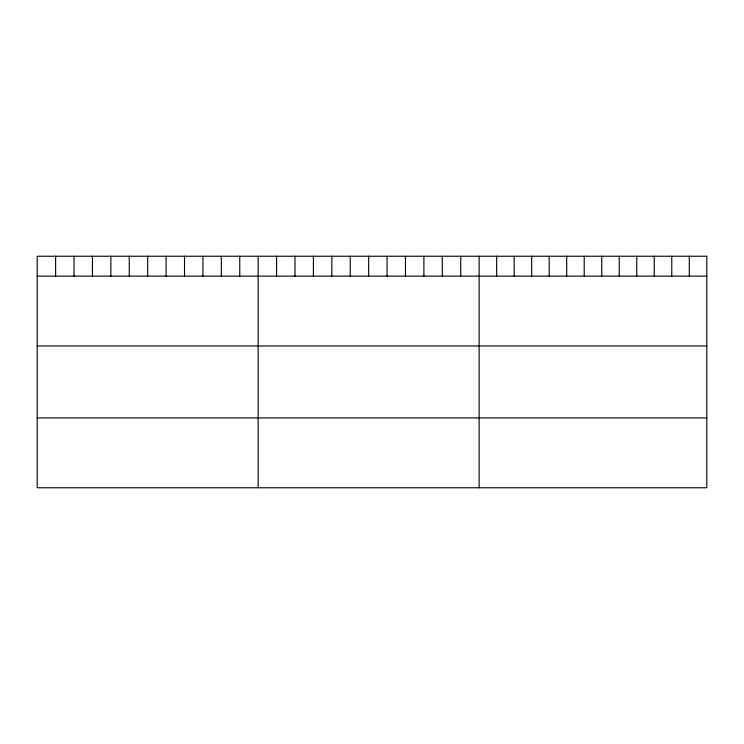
<?xml version="1.0" encoding="UTF-8"?>
<svg xmlns="http://www.w3.org/2000/svg" width="744" height="744" viewBox="0 0 744 744"><rect width="100%" height="100%" fill="white"/><g stroke="black" fill="none" stroke-linecap="round" stroke-linejoin="round"><path stroke-width="1.12" d="M37.2 276.126L706.8 276.126M37.2 345.969L706.8 345.969M37.2 417.923L706.8 417.923M689.288 256.234L689.288 276.126M671.776 256.234L671.776 276.126M654.264 256.234L654.264 276.126M636.752 256.234L636.752 276.126M619.24 256.234L619.24 276.126M601.729 256.234L601.729 276.126M584.207 256.234L584.207 276.126M566.696 256.234L566.696 276.126M549.184 256.234L549.184 276.126M531.672 256.234L531.672 276.126M514.16 256.234L514.16 276.126M496.648 256.234L496.648 276.126M479.136 256.234L479.136 487.766M460.722 256.234L460.722 276.126M442.308 256.234L442.308 276.126M423.894 256.234L423.894 276.126M405.48 256.234L405.48 276.126M387.066 256.234L387.066 276.126M368.652 256.234L368.652 276.126M350.238 256.234L350.238 276.126M331.824 256.234L331.824 276.126M313.41 256.234L313.41 276.126M294.996 256.234L294.996 276.126M276.582 256.234L276.582 276.126M258.168 256.234L258.168 487.766M239.754 256.234L239.754 276.126M221.34 256.234L221.34 276.126M202.926 256.234L202.926 276.126M184.512 256.234L184.512 276.126M166.098 256.234L166.098 276.126M147.684 256.234L147.684 276.126M129.27 256.234L129.27 276.126M110.856 256.234L110.856 276.126M92.442 256.234L92.442 276.126M74.028 256.234L74.028 276.126M55.614 256.234L55.614 276.126M706.8 256.234L37.2 256.234L37.2 487.766L706.8 487.766L706.8 256.234"/></g></svg>
